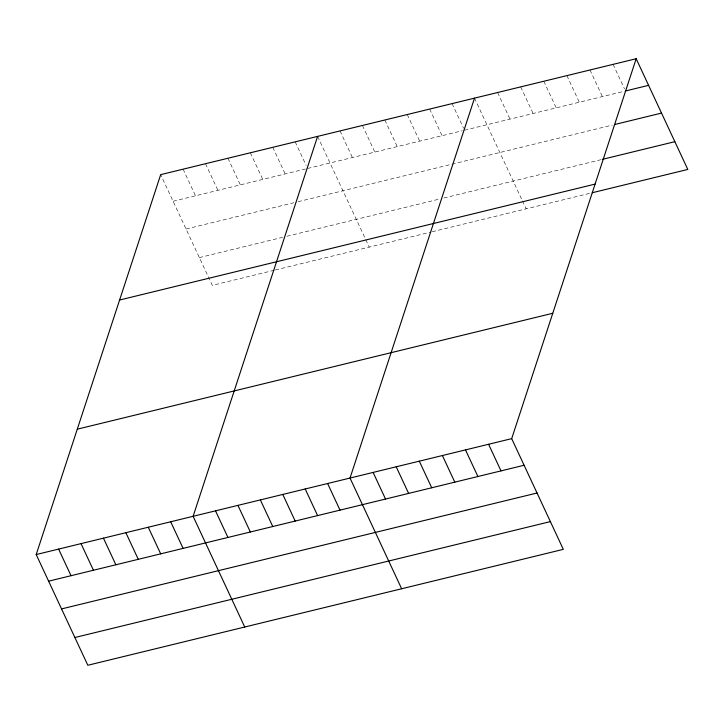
<?xml version="1.0" encoding="UTF-8"?>
<svg xmlns="http://www.w3.org/2000/svg" width="724" height="724" viewBox="0 0 724 724"><rect width="100%" height="100%" fill="white"/><g stroke="black" fill="none" stroke-linecap="round" stroke-linejoin="round"><path stroke-width="0.54" stroke-dasharray="3.62 2.71" d="M173.099 201.254L305.456 168.991M307.591 168.466L462.365 130.736M464.5 130.211L624.441 91.224M186.041 229.01L293.844 202.729M298.116 201.688L612.187 125.125M199.372 257.599L282.632 237.3M286.903 236.259L439.54 199.055M443.812 198.014L601.373 159.597M274.224 270.26L212.313 285.356L160.683 174.647M275.292 269.998L431.133 232.006M432.201 231.752L591.218 192.982M613.083 64.364L624.531 88.925M589.988 69.993L602.395 96.6M566.892 75.622L579.3 102.229M543.796 81.251L556.204 107.858M520.701 86.88L533.108 113.487M497.605 92.509L510.013 119.125M474.51 98.138L521.977 199.933M522.438 200.919L526.131 208.847M452.093 103.604L463.55 128.166M429.676 109.071L442.083 135.678M407.259 114.537L419.667 141.144M384.842 120.003L397.25 146.61M362.434 125.46L374.842 152.076M340.018 130.926L352.425 157.542M317.601 136.393L369.222 247.101M295.184 141.859L306.162 165.398M272.767 147.325L285.175 173.932M250.35 152.782L262.758 179.398M227.933 158.248L240.341 184.864M205.516 163.715L217.924 190.322M183.1 169.181L195.507 195.788"/><path stroke-width="1.09" d="M636.179 58.735L511.687 438.644L563.317 549.353L87.821 665.266L36.2 554.557L160.683 174.647L636.179 58.735L687.8 169.443L592.268 192.729M317.601 136.393L193.109 516.312L244.739 627.02M474.51 98.138L350.027 478.057L401.648 588.766M625.491 90.971L648.586 85.341M615.337 124.356L661.528 113.089M602.422 159.343L674.859 141.687M119.605 300.017L595.092 184.104M77.278 429.187L552.765 313.275M36.2 554.557L511.687 438.644M48.608 581.173L524.095 465.261M61.549 608.92L537.036 493.008M74.88 637.518L550.376 521.606M488.591 444.274L500.999 470.89M465.496 449.912L477.903 476.519M442.4 455.541L454.808 482.148M419.305 461.17L431.712 487.777M396.209 466.799L408.617 493.406M373.113 472.428L385.53 499.035M327.61 483.523L340.018 510.13M305.193 488.99L317.601 515.597M282.776 494.447L295.184 521.063M260.359 499.913L272.767 526.529M237.943 505.379L250.35 531.986M215.526 510.845L227.933 537.452M170.692 521.778L183.1 548.385M148.275 527.235L160.692 553.851M125.867 532.701L138.275 559.308M103.451 538.167L115.858 564.774M81.034 543.634L93.441 570.24M58.617 549.1L71.024 575.707"/></g></svg>
